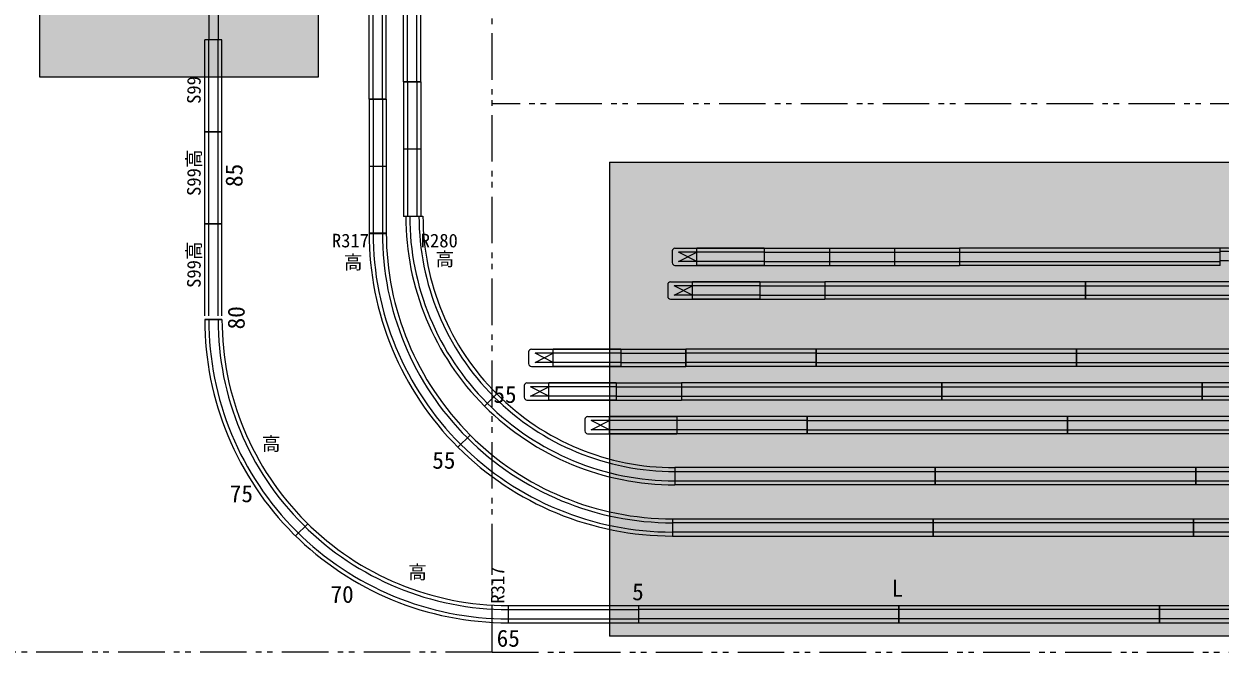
# Model space of a CAD drawing. Units: millimetres, scale not verified. Extents: x -9453 to 4173, y -8805 to 4050.
# Drawn here: x -2408 to -1122, y 979 to 1655 of the extents above; entities that cross this region are included whole.
import ezdxf
from ezdxf.enums import TextEntityAlignment as Align

# ---------------------------------------------------------------- set-up
doc = ezdxf.new("R2010")
doc.units = ezdxf.units.MM
doc.header["$LTSCALE"] = 10
doc.linetypes.add('DOUBLE_CHAIN1', pattern=[8.8, 5, -1, 0.6, -0.6, 0.6, -1])
for name, color, linetype, lineweight in [('0-0_線路', 7, 'Continuous', 9), ('0-1', 7, 'Continuous', 9), ('0-2', 7, 'Continuous', 9), ('0-4_ジオラマ', 7, 'Continuous', 9), ('0-8_教室', 3, 'DOUBLE_CHAIN1', 9)]:
    doc.layers.add(name, color=color, linetype=linetype, lineweight=lineweight)
doc.styles.add('ＭＳ ゴシック', font='')
doc.styles.get('ＭＳ ゴシック').set_extended_font_data('MS Gothic')

msp = doc.modelspace()

# ---------------------------------------------------------------- linework, layer by layer
at = {"layer": '0-0_線路', "color": 2}
for p, q in [((-2209.29, 1777.95), (-2209.29, 1637.95)), ((-2199.29, 1777.95), (-2199.29, 1637.95)), ((-1995.64, 1592.6), (-1995.64, 1691.6)), ((-1985.64, 1592.6), (-1985.64, 1691.6)), ((-2032.64, 1574.1), (-2032.64, 1673.1)), ((-2022.64, 1574.1), (-2022.64, 1673.1)), ((-2209.29, 1538.95), (-2209.29, 1637.95)), ((-2199.29, 1538.95), (-2199.29, 1637.95)), ((-1995.64, 1592.6), (-1995.64, 1520.1)), ((-1985.64, 1592.6), (-1985.64, 1520.1)), ((-2032.64, 1574.1), (-2032.64, 1501.6)), ((-2022.64, 1574.1), (-2022.64, 1501.6)), ((-2209.29, 1439.95), (-2209.29, 1538.95)), ((-2199.29, 1439.95), (-2199.29, 1538.95)), ((-1995.64, 1520.1), (-1995.64, 1447.6)), ((-1985.64, 1520.1), (-1985.64, 1447.6)), ((-2032.64, 1501.6), (-2032.64, 1429.1)), ((-2022.64, 1501.6), (-2022.64, 1429.1)), ((-2209.29, 1340.95), (-2209.29, 1439.95)), ((-2199.29, 1340.95), (-2199.29, 1439.95)), ((-1708.26, 1173.21), (-1428.26, 1173.21)), ((-1428.26, 1173.21), (-1148.26, 1173.21)), ((-1148.26, 1173.21), (-868.26, 1173.21)), ((-1708.26, 1163.21), (-1428.26, 1163.21)), ((-1428.26, 1163.21), (-1148.26, 1163.21)), ((-1148.26, 1163.21), (-868.26, 1163.21)), ((-1430.64, 1118.1), (-1710.64, 1118.1)), ((-1430.64, 1108.1), (-1710.64, 1108.1)), ((-1150.64, 1118.1), (-1430.64, 1118.1)), ((-1150.64, 1108.1), (-1430.64, 1108.1)), ((-870.64, 1118.1), (-1150.64, 1118.1)), ((-870.64, 1108.1), (-1150.64, 1108.1)), ((-1887.29, 1024.7), (-1747.29, 1024.7)), ((-1467.29, 1024.7), (-1747.29, 1024.7)), ((-1187.29, 1024.7), (-1467.29, 1024.7)), ((-907.29, 1024.7), (-1187.29, 1024.7)), ((-1887.29, 1014.7), (-1747.29, 1014.7)), ((-1467.29, 1014.7), (-1747.29, 1014.7)), ((-1187.29, 1014.7), (-1467.29, 1014.7)), ((-907.29, 1014.7), (-1187.29, 1014.7))]:
    msp.add_line(p, q, dxfattribs=at)
at = {"layer": '0-0_線路'}
for p, q in [((-1999.89, 1592.6), (-1999.89, 1691.6)), ((-1981.39, 1592.6), (-1981.39, 1691.6)), ((-2036.89, 1574.1), (-2036.89, 1673.1)), ((-2018.39, 1574.1), (-2018.39, 1673.1)), ((-2195.04, 1637.95), (-2213.54, 1637.95)), ((-2213.54, 1538.95), (-2213.54, 1637.95)), ((-2195.04, 1637.95), (-2213.54, 1637.95)), ((-2195.04, 1637.95), (-2208.79, 1637.95)), ((-2195.04, 1538.95), (-2195.04, 1637.95)), ((-1999.89, 1592.6), (-1981.39, 1592.6)), ((-1995.14, 1592.6), (-1986.14, 1592.6)), ((-2036.89, 1574.1), (-2018.39, 1574.1)), ((-2032.14, 1574.1), (-2023.14, 1574.1)), ((-2213.54, 1538.95), (-2195.04, 1538.95)), ((-2213.54, 1439.95), (-2213.54, 1538.95)), ((-2195.04, 1538.95), (-2213.54, 1538.95)), ((-2208.79, 1538.95), (-2199.79, 1538.95)), ((-2195.04, 1538.95), (-2208.79, 1538.95)), ((-2195.04, 1439.95), (-2195.04, 1538.95)), ((-2036.89, 1501.6), (-2036.89, 1429.1)), ((-2018.39, 1501.6), (-2036.89, 1501.6)), ((-2018.39, 1501.6), (-2018.39, 1429.1)), ((-1997.5, 1448.21), (-1979, 1448.21)), ((-1997.5, 1448.21), (-1979, 1448.21)), ((-1997.5, 1448.21), (-1979, 1448.21)), ((-2213.54, 1439.95), (-2195.04, 1439.95)), ((-2213.54, 1340.95), (-2213.54, 1439.95)), ((-2208.79, 1439.95), (-2199.79, 1439.95)), ((-2195.04, 1439.95), (-2208.79, 1439.95)), ((-2036.89, 1430.1), (-2018.39, 1430.1)), ((-2018.39, 1429.1), (-2036.89, 1429.1)), ((-1122.06, 1395.12), (-1122.06, 1413.62)), ((-2213.54, 1336.7), (-2195.04, 1336.7)), ((-2195.04, 1336.7), (-2213.54, 1336.7)), ((-2213.54, 1336.7), (-2195.04, 1336.7)), ((-2195.04, 1336.7), (-2213.54, 1336.7)), ((-2195.04, 1336.7), (-2213.54, 1336.7)), ((-2208.79, 1336.7), (-2199.79, 1336.7)), ((-2195.04, 1336.7), (-2208.79, 1336.7)), ((-2208.79, 1336.7), (-2199.79, 1336.7)), ((-1899.7, 1256.76), (-1912.79, 1243.68)), ((-1899.7, 1256.76), (-1912.79, 1243.68)), ((-1928.25, 1212.48), (-1941.33, 1199.4)), ((-1928.25, 1212.48), (-1941.33, 1199.4)), ((-1928.25, 1212.48), (-1941.33, 1199.4)), ((-1428.26, 1177.46), (-1708.26, 1177.46)), ((-1708.26, 1177.46), (-1708.26, 1158.96)), ((-1708.26, 1177.46), (-1708.26, 1158.96)), ((-1708.26, 1177.46), (-1708.26, 1158.96)), ((-1148.26, 1177.46), (-1428.26, 1177.46)), ((-1428.26, 1177.46), (-1428.26, 1158.96)), ((-1428.26, 1158.96), (-1428.26, 1177.46)), ((-1428.26, 1158.96), (-1428.26, 1177.46)), ((-868.26, 1177.46), (-1148.26, 1177.46)), ((-1148.26, 1177.46), (-1148.26, 1158.96)), ((-1148.26, 1158.96), (-1148.26, 1177.46)), ((-1148.26, 1158.96), (-1148.26, 1177.46)), ((-1710.64, 1122.35), (-1710.64, 1103.85)), ((-1710.64, 1122.35), (-1430.64, 1122.35)), ((-1710.64, 1122.35), (-1710.64, 1103.85)), ((-1710.64, 1122.35), (-1710.64, 1103.85)), ((-1430.64, 1103.85), (-1430.64, 1122.35)), ((-1430.64, 1122.35), (-1430.64, 1103.85)), ((-1430.64, 1122.35), (-1430.64, 1103.85)), ((-1150.64, 1103.85), (-1150.64, 1122.35)), ((-1150.64, 1122.35), (-1150.64, 1103.85)), ((-1150.64, 1122.35), (-1150.64, 1103.85)), ((-2102.76, 1116.98), (-2115.85, 1103.9)), ((-2102.76, 1116.98), (-2115.85, 1103.9)), ((-2102.76, 1116.98), (-2115.85, 1103.9)), ((-1710.64, 1103.85), (-1430.64, 1103.85)), ((-1430.64, 1103.85), (-1150.64, 1103.85)), ((-1150.64, 1103.85), (-870.64, 1103.85)), ((-1887.29, 1028.95), (-1747.29, 1028.95)), ((-1887.29, 1028.95), (-1887.29, 1010.45)), ((-1887.29, 1028.95), (-1887.29, 1010.45)), ((-1887.29, 1028.95), (-1887.29, 1010.45)), ((-1887.29, 1028.95), (-1887.29, 1010.45)), ((-1747.29, 1028.95), (-1467.29, 1028.95)), ((-1747.29, 1028.95), (-1747.29, 1010.45)), ((-1747.29, 1028.95), (-1747.29, 1010.45)), ((-1467.29, 1010.45), (-1467.29, 1028.95)), ((-1467.29, 1028.95), (-1467.29, 1010.45)), ((-1467.29, 1028.95), (-1467.29, 1010.45)), ((-1187.29, 1010.45), (-1187.29, 1028.95)), ((-1187.29, 1028.95), (-1187.29, 1010.45)), ((-1187.29, 1028.95), (-1187.29, 1010.45)), ((-1887.29, 1010.45), (-1747.29, 1010.45)), ((-1747.29, 1010.45), (-1467.29, 1010.45)), ((-1467.29, 1010.45), (-1187.29, 1010.45)), ((-1187.29, 1010.45), (-907.29, 1010.45))]:
    msp.add_line(p, q, dxfattribs=at)
at = {"layer": '0-0_線路', "color": 6}
msp.add_line((-273.42, 996.2), (-1778.42, 996.2), dxfattribs=at)
msp.add_lwpolyline([(-2091.28, 2237.95), (-2391.28, 2237.95), (-2391.28, 1597.95), (-2091.28, 1597.95)], close=True, dxfattribs=at)
at = {"layer": '0-0_線路'}
for points in [[(-1981.39, 1592.6), (-1981.39, 1520.1), (-1999.89, 1520.1)], [(-1981.39, 1592.6), (-1999.89, 1592.6), (-1999.89, 1520.1)], [(-2018.39, 1574.1), (-2018.39, 1501.6), (-2036.89, 1501.6)], [(-2018.39, 1574.1), (-2036.89, 1574.1), (-2036.89, 1501.6)], [(-1981.39, 1520.1), (-1981.39, 1447.6), (-1999.89, 1447.6)], [(-1981.39, 1520.1), (-1999.89, 1520.1), (-1999.89, 1447.6)], [(-2195.04, 1340.95), (-2195.04, 1439.95), (-2213.54, 1439.95)], [(-1428.26, 1177.46), (-1428.26, 1158.96), (-1708.26, 1158.96)], [(-1148.26, 1177.46), (-1148.26, 1158.96), (-1428.26, 1158.96)], [(-868.26, 1177.46), (-868.26, 1158.96), (-1148.26, 1158.96)], [(-1430.64, 1103.85), (-1430.64, 1122.35), (-1150.64, 1122.35)], [(-1150.64, 1103.85), (-1150.64, 1122.35), (-870.64, 1122.35)], [(-1467.29, 1010.45), (-1467.29, 1028.95), (-1187.29, 1028.95)], [(-1187.29, 1010.45), (-1187.29, 1028.95), (-907.29, 1028.95)]]:
    msp.add_lwpolyline(points, dxfattribs=at)
for centre, radius, start, end in [((-1708.26, 1448.21), 289.25, 180.00005, 225), ((-1708.26, 1448.21), 270.75, 179.99998, 225), ((-1710.64, 1430.1), 326.25, 180, 225), ((-1710.64, 1430.1), 307.75, 180, 225), ((-1122.06, 863.37), 550.25, 75, 90.00005), ((-1887.29, 1336.7), 326.25, 180, 225), ((-1887.29, 1336.7), 307.75, 180, 225), ((-1708.26, 1448.21), 270.75, 224.99998, 270), ((-1708.26, 1448.21), 289.25, 225.00005, 270), ((-1710.64, 1430.1), 307.75, 225, 270), ((-1710.64, 1430.1), 326.25, 225, 270), ((-1887.29, 1336.7), 307.75, 225, 270), ((-1887.29, 1336.7), 326.25, 225, 270)]:
    msp.add_arc(centre, radius, start, end, dxfattribs=at)
at = {"layer": '0-0_線路', "color": 2}
for centre, radius, start, end in [((-1708.26, 1448.21), 285, 180.00005, 225), ((-1708.26, 1448.21), 275, 180, 225), ((-1710.64, 1430.1), 322, 180, 224.99998), ((-1710.64, 1430.1), 312, 180, 225.00002), ((-1122.06, 863.37), 546.69, 75, 90), ((-1122.06, 863.37), 536.69, 75, 90), ((-1887.29, 1336.7), 322, 180, 224.99998), ((-1887.29, 1336.7), 312, 180, 225.00002), ((-1708.26, 1448.21), 275, 225, 270), ((-1708.26, 1448.21), 285, 225.00005, 270), ((-1710.64, 1430.1), 312, 225, 270.00002), ((-1710.64, 1430.1), 322, 225, 269.99998), ((-1887.29, 1336.7), 322, 225, 269.99998), ((-1887.29, 1336.7), 312, 225, 270.00002)]:
    msp.add_arc(centre, radius, start, end, dxfattribs=at)
at = {"layer": '0-1', "color": 6}
for q in [(-1778.42, 996.2), (-273.42, 1506.2)]:
    msp.add_line((-1778.42, 1506.2), q, dxfattribs=at)
at = {"layer": '0-1'}
for p, q in [((-1711.06, 1410.62), (-1711.06, 1398.12)), ((-1708.06, 1413.62), (-1612.06, 1413.62)), ((-1612.06, 1413.62), (-1684.56, 1413.62)), ((-1684.56, 1395.12), (-1684.56, 1413.62)), ((-1612.06, 1413.62), (-1542.06, 1413.62)), ((-1612.06, 1413.62), (-1612.06, 1395.12)), ((-1612.06, 1413.62), (-1612.06, 1395.12)), ((-1612.06, 1413.62), (-1612.06, 1395.12)), ((-1542.06, 1413.62), (-1472.06, 1413.62)), ((-1542.06, 1413.62), (-1542.06, 1395.12)), ((-1542.06, 1413.62), (-1542.06, 1395.12)), ((-1542.06, 1413.62), (-1542.06, 1395.12)), ((-1542.06, 1408.87), (-1542.06, 1395.12)), ((-1472.06, 1413.62), (-1402.06, 1413.62)), ((-1472.06, 1413.62), (-1472.06, 1395.12)), ((-1472.06, 1413.62), (-1472.06, 1395.12)), ((-1472.06, 1413.62), (-1472.06, 1395.12)), ((-1472.06, 1408.87), (-1472.06, 1395.12)), ((-1122.06, 1413.62), (-1402.06, 1413.62)), ((-1402.06, 1413.62), (-1402.06, 1395.12)), ((-1402.06, 1413.62), (-1402.06, 1395.12)), ((-1402.06, 1413.62), (-1402.06, 1395.12)), ((-1402.06, 1408.87), (-1402.06, 1395.12)), ((-1122.06, 1395.12), (-1122.06, 1413.62)), ((-1122.06, 1395.12), (-1122.06, 1413.62)), ((-1708.06, 1395.12), (-1612.06, 1395.12)), ((-1612.06, 1395.12), (-1684.56, 1395.12)), ((-1612.06, 1395.12), (-1542.06, 1395.12)), ((-1542.06, 1395.12), (-1472.06, 1395.12)), ((-1472.06, 1395.12), (-1402.06, 1395.12)), ((-1122.06, 1395.12), (-1402.06, 1395.12)), ((-1712.83, 1377.39), (-1616.83, 1377.39)), ((-1616.83, 1377.39), (-1689.33, 1377.39)), ((-1689.33, 1358.89), (-1689.33, 1377.39)), ((-1616.83, 1377.39), (-1546.83, 1377.39)), ((-1616.83, 1377.39), (-1616.83, 1358.89)), ((-1616.83, 1377.39), (-1616.83, 1358.89)), ((-1616.83, 1377.39), (-1616.83, 1358.89)), ((-1266.83, 1377.39), (-1546.83, 1377.39)), ((-1546.83, 1377.39), (-1546.83, 1358.89)), ((-1546.83, 1377.39), (-1546.83, 1358.89)), ((-1546.83, 1377.39), (-1546.83, 1358.89)), ((-986.83, 1377.39), (-1266.83, 1377.39)), ((-1266.83, 1377.39), (-1266.83, 1358.89)), ((-1266.83, 1358.89), (-1266.83, 1377.39)), ((-1266.83, 1358.89), (-1266.83, 1377.39)), ((-1715.83, 1374.39), (-1715.83, 1361.89)), ((-1546.83, 1372.64), (-1546.83, 1358.89)), ((-1712.83, 1358.89), (-1616.83, 1358.89)), ((-1616.83, 1358.89), (-1689.33, 1358.89)), ((-1616.83, 1358.89), (-1546.83, 1358.89)), ((-986.83, 1358.89), (-1266.83, 1358.89)), ((-1865.37, 1301.92), (-1865.37, 1289.42)), ((-1862.37, 1304.92), (-1766.37, 1304.92)), ((-1766.37, 1304.92), (-1838.87, 1304.92)), ((-1838.87, 1286.42), (-1838.87, 1304.92)), ((-1766.37, 1304.92), (-1696.37, 1304.92)), ((-1766.37, 1304.92), (-1766.37, 1286.42)), ((-1766.37, 1304.92), (-1766.37, 1286.42)), ((-1766.37, 1304.92), (-1766.37, 1286.42)), ((-1556.37, 1304.92), (-1696.37, 1304.92)), ((-1696.37, 1286.42), (-1696.37, 1304.92)), ((-1696.37, 1286.42), (-1696.37, 1304.92)), ((-1696.37, 1304.92), (-1696.37, 1286.42)), ((-1696.37, 1304.92), (-1696.37, 1286.42)), ((-1696.37, 1300.17), (-1696.37, 1286.42)), ((-1276.37, 1304.92), (-1556.37, 1304.92)), ((-1556.37, 1304.92), (-1556.37, 1286.42)), ((-1556.37, 1304.92), (-1556.37, 1286.42)), ((-1556.37, 1286.42), (-1556.37, 1304.92)), ((-1556.37, 1286.42), (-1556.37, 1304.92)), ((-1556.37, 1286.42), (-1556.37, 1304.92)), ((-996.37, 1304.92), (-1276.37, 1304.92)), ((-1276.37, 1304.92), (-1276.37, 1286.42)), ((-1276.37, 1304.92), (-1276.37, 1286.42)), ((-1276.37, 1286.42), (-1276.37, 1304.92)), ((-1276.37, 1286.42), (-1276.37, 1304.92)), ((-1862.37, 1286.42), (-1766.37, 1286.42)), ((-1766.37, 1286.42), (-1838.87, 1286.42)), ((-1766.37, 1286.42), (-1696.37, 1286.42)), ((-1556.37, 1286.42), (-1696.37, 1286.42)), ((-1276.37, 1286.42), (-1556.37, 1286.42)), ((-1870.14, 1265.68), (-1870.14, 1253.18)), ((-1867.14, 1268.68), (-1771.14, 1268.68)), ((-1771.14, 1268.68), (-1843.64, 1268.68)), ((-1843.64, 1250.18), (-1843.64, 1268.68)), ((-1771.14, 1268.68), (-1701.14, 1268.68)), ((-1771.14, 1268.68), (-1771.14, 1250.18)), ((-1771.14, 1268.68), (-1771.14, 1250.18)), ((-1771.14, 1268.68), (-1771.14, 1250.18)), ((-1421.14, 1268.68), (-1701.14, 1268.68)), ((-1701.14, 1268.68), (-1701.14, 1250.18)), ((-1701.14, 1268.68), (-1701.14, 1250.18)), ((-1701.14, 1268.68), (-1701.14, 1250.18)), ((-1701.14, 1263.93), (-1701.14, 1250.18)), ((-1141.14, 1268.68), (-1421.14, 1268.68)), ((-1421.14, 1268.68), (-1421.14, 1250.18)), ((-1421.14, 1250.18), (-1421.14, 1268.68)), ((-1421.14, 1250.18), (-1421.14, 1268.68)), ((-861.14, 1268.68), (-1141.14, 1268.68)), ((-1141.14, 1268.68), (-1141.14, 1250.18)), ((-1141.14, 1250.18), (-1141.14, 1268.68)), ((-1141.14, 1250.18), (-1141.14, 1268.68)), ((-1867.14, 1250.18), (-1771.14, 1250.18)), ((-1771.14, 1250.18), (-1843.64, 1250.18)), ((-1771.14, 1250.18), (-1701.14, 1250.18)), ((-1804.92, 1229.45), (-1804.92, 1216.95)), ((-1801.92, 1232.45), (-1705.92, 1232.45)), ((-1705.92, 1232.45), (-1778.42, 1232.45)), ((-1778.42, 1213.95), (-1778.42, 1232.45)), ((-1565.92, 1232.45), (-1705.92, 1232.45)), ((-1705.92, 1232.45), (-1705.92, 1213.95)), ((-1285.91, 1232.45), (-1565.92, 1232.45)), ((-1565.92, 1232.45), (-1565.92, 1213.95)), ((-1565.92, 1232.45), (-1565.92, 1213.95)), ((-1565.92, 1213.95), (-1565.92, 1232.45)), ((-1565.92, 1213.95), (-1565.92, 1232.45)), ((-1565.92, 1213.95), (-1565.92, 1232.45)), ((-1005.91, 1232.45), (-1285.91, 1232.45)), ((-1285.91, 1232.45), (-1285.91, 1213.95)), ((-1285.91, 1213.95), (-1285.91, 1232.45)), ((-1285.91, 1213.95), (-1285.91, 1232.45)), ((-1801.92, 1213.95), (-1705.92, 1213.95)), ((-1705.92, 1213.95), (-1778.42, 1213.95)), ((-1565.92, 1213.95), (-1705.92, 1213.95))]:
    msp.add_line(p, q, dxfattribs=at)
at = {"layer": '0-1', "color": 2}
for p, q in [((-1684.56, 1409.37), (-1704.14, 1409.37)), ((-1704.14, 1399.37), (-1684.56, 1409.37)), ((-1684.56, 1399.37), (-1704.14, 1409.37)), ((-1612.06, 1409.37), (-1684.56, 1409.37)), ((-1612.06, 1409.37), (-1542.06, 1409.37)), ((-1542.06, 1409.37), (-1472.06, 1409.37)), ((-1472.06, 1409.37), (-1402.06, 1409.37)), ((-1402.06, 1409.37), (-1122.06, 1409.37)), ((-1684.56, 1399.37), (-1704.14, 1399.37)), ((-1612.06, 1399.37), (-1684.56, 1399.37)), ((-1612.06, 1399.37), (-1542.06, 1399.37)), ((-1542.06, 1399.37), (-1472.06, 1399.37)), ((-1472.06, 1399.37), (-1402.06, 1399.37)), ((-1402.06, 1399.37), (-1122.06, 1399.37)), ((-1689.33, 1373.14), (-1708.91, 1373.14)), ((-1708.91, 1363.14), (-1689.33, 1373.14)), ((-1689.33, 1363.14), (-1708.91, 1373.14)), ((-1689.33, 1363.14), (-1708.91, 1363.14)), ((-1616.83, 1373.14), (-1689.33, 1373.14)), ((-1616.83, 1363.14), (-1689.33, 1363.14)), ((-1616.83, 1373.14), (-1546.83, 1373.14)), ((-1616.83, 1363.14), (-1546.83, 1363.14)), ((-1546.83, 1373.14), (-1266.83, 1373.14)), ((-1546.83, 1363.14), (-1266.83, 1363.14)), ((-1266.83, 1373.14), (-986.83, 1373.14)), ((-1266.83, 1363.14), (-986.83, 1363.14)), ((-1838.87, 1300.67), (-1858.45, 1300.67)), ((-1858.45, 1290.67), (-1838.87, 1300.67)), ((-1838.87, 1290.67), (-1858.45, 1300.67)), ((-1766.37, 1300.67), (-1838.87, 1300.67)), ((-1766.37, 1300.67), (-1696.37, 1300.67)), ((-1556.37, 1300.67), (-1696.37, 1300.67)), ((-1556.37, 1300.67), (-1276.37, 1300.67)), ((-1276.37, 1300.67), (-996.37, 1300.67)), ((-1838.87, 1290.67), (-1858.45, 1290.67)), ((-1766.37, 1290.67), (-1838.87, 1290.67)), ((-1766.37, 1290.67), (-1696.37, 1290.67)), ((-1556.37, 1290.67), (-1696.37, 1290.67)), ((-1556.37, 1290.67), (-1276.37, 1290.67)), ((-1276.37, 1290.67), (-996.37, 1290.67)), ((-1843.64, 1264.43), (-1863.22, 1264.43)), ((-1863.22, 1254.43), (-1843.64, 1264.43)), ((-1843.64, 1254.43), (-1863.22, 1264.43)), ((-1771.14, 1264.43), (-1843.64, 1264.43)), ((-1771.14, 1264.43), (-1701.14, 1264.43)), ((-1701.14, 1264.43), (-1421.14, 1264.43)), ((-1421.14, 1264.43), (-1141.14, 1264.43)), ((-1141.14, 1264.43), (-861.14, 1264.43)), ((-1843.64, 1254.43), (-1863.22, 1254.43)), ((-1771.14, 1254.43), (-1843.64, 1254.43)), ((-1771.14, 1254.43), (-1701.14, 1254.43)), ((-1701.14, 1254.43), (-1421.14, 1254.43)), ((-1421.14, 1254.43), (-1141.14, 1254.43)), ((-1141.14, 1254.43), (-861.14, 1254.43)), ((-1778.42, 1228.2), (-1797.99, 1228.2)), ((-1797.99, 1218.2), (-1778.42, 1228.2)), ((-1778.42, 1218.2), (-1797.99, 1228.2)), ((-1705.92, 1228.2), (-1778.42, 1228.2)), ((-1565.92, 1228.2), (-1705.92, 1228.2)), ((-1565.92, 1228.2), (-1285.91, 1228.2)), ((-1285.91, 1228.2), (-1005.91, 1228.2)), ((-1778.42, 1218.2), (-1797.99, 1218.2)), ((-1705.92, 1218.2), (-1778.42, 1218.2)), ((-1565.92, 1218.2), (-1705.92, 1218.2)), ((-1565.92, 1218.2), (-1285.91, 1218.2)), ((-1285.91, 1218.2), (-1005.91, 1218.2))]:
    msp.add_line(p, q, dxfattribs=at)
at = {"layer": '0-1'}
for points in [[(-1266.83, 1377.39), (-1266.83, 1358.89), (-1546.83, 1358.89)], [(-996.37, 1304.92), (-996.37, 1286.42), (-1276.37, 1286.42)], [(-1421.14, 1268.68), (-1421.14, 1250.18), (-1701.14, 1250.18)], [(-1141.14, 1268.68), (-1141.14, 1250.18), (-1421.14, 1250.18)], [(-861.14, 1268.68), (-861.14, 1250.18), (-1141.14, 1250.18)], [(-1285.91, 1232.45), (-1285.91, 1213.95), (-1565.92, 1213.95)], [(-1005.91, 1232.45), (-1005.91, 1213.95), (-1285.91, 1213.95)]]:
    msp.add_lwpolyline(points, dxfattribs=at)
for centre, start, end in [((-1708.06, 1410.62), 90, 180), ((-1708.06, 1398.12), 180, 270), ((-1712.83, 1374.39), 90, 180), ((-1712.83, 1361.89), 180, 270), ((-1862.37, 1301.92), 90, 180), ((-1862.37, 1289.42), 180, 270), ((-1867.14, 1265.68), 90, 180), ((-1867.14, 1253.18), 180, 270), ((-1801.92, 1229.45), 90, 180), ((-1801.92, 1216.95), 180, 270)]:
    msp.add_arc(centre, 3, start, end, dxfattribs=at)
for points in [[(-2391.28, 2237.95), (-2091.28, 2237.95), (-2391.28, 1597.95), (-2091.28, 1597.95)], [(-1778.42, 1506.2), (-1778.42, 996.2), (-273.42, 1506.2), (-273.42, 996.2)]]:
    msp.add_solid(points, dxfattribs=at)
at = {"layer": '0-4_ジオラマ', "color": 3, "linetype": 'DOUBLE_CHAIN1'}
msp.add_line((-1904.63, 978.9), (-114.63, 978.9), dxfattribs=at)
at = {"layer": '0-8_教室'}
for p, q in [((-1904.63, 978.9), (-1904.63, 2768.9)), ((-114.63, 1568.9), (-1904.63, 1568.9)), ((-1904.63, 978.9), (-1904.63, 1568.9)), ((-1904.63, 978.9), (-2494.63, 978.9))]:
    msp.add_line(p, q, dxfattribs=at)

# ---------------------------------------------------------------- texts
at = {"layer": '0-0_線路', "style": 'ＭＳ ゴシック'}
for s, height, p in [('85', 18.33, (-2167.43, 1479.49)), ('80', 18.33, (-2165.13, 1326.23)), ('R317', 14.66, (-1886.96, 1030.98))]:
    msp.add_text(s, height=height, rotation=90, dxfattribs=at).set_placement(p, align=Align.BOTTOM_LEFT)
for s, height, p in [('R317', 14.66, (-2076.89, 1410.1)), ('R280', 14.66, (-1981.39, 1410.1)), ('75', 18.33, (-2186.67, 1134.73)), ('70', 18.33, (-2078.36, 1026.42)), ('65', 18.33, (-1899.76, 979.18))]:
    msp.add_text(s, height=height, dxfattribs=at).set_placement(p, align=Align.BOTTOM_LEFT)
at = {"layer": '0-2', "style": 'ＭＳ ゴシック'}
for s, p in [('\u3000 S99', (-2213.54, 1538.95)), ('   S99', (-2213.54, 1439.95)), ('\u3000 S99', (-2213.54, 1340.95))]:
    msp.add_text(s, height=14.66, rotation=90, dxfattribs=at).set_placement(p, align=Align.BOTTOM_LEFT)
at = {"layer": '0-4_ジオラマ', "style": 'ＭＳ ゴシック'}
for p in [(-2213.54, 1499.95), (-2213.54, 1400.95)]:
    msp.add_text('高', height=14.66, rotation=90, dxfattribs=at).set_placement(p, align=Align.BOTTOM_LEFT)
for s, height, p in [('高', 14.66, (-2064.04, 1386.75)), ('高', 14.66, (-1965.52, 1390.21)), ('55', 18.33, (-1903.3, 1241.62)), ('高', 14.66, (-2152.19, 1191.45)), ('55', 18.33, (-1968.98, 1170.76)), ('高', 14.66, (-1994.9, 1053.17)), ('L', 18.33, (-1475.24, 1033.05)), ('5', 18.33, (-1754.09, 1029.2))]:
    msp.add_text(s, height=height, dxfattribs=at).set_placement(p, align=Align.BOTTOM_LEFT)

doc.saveas('drawing.dxf')
